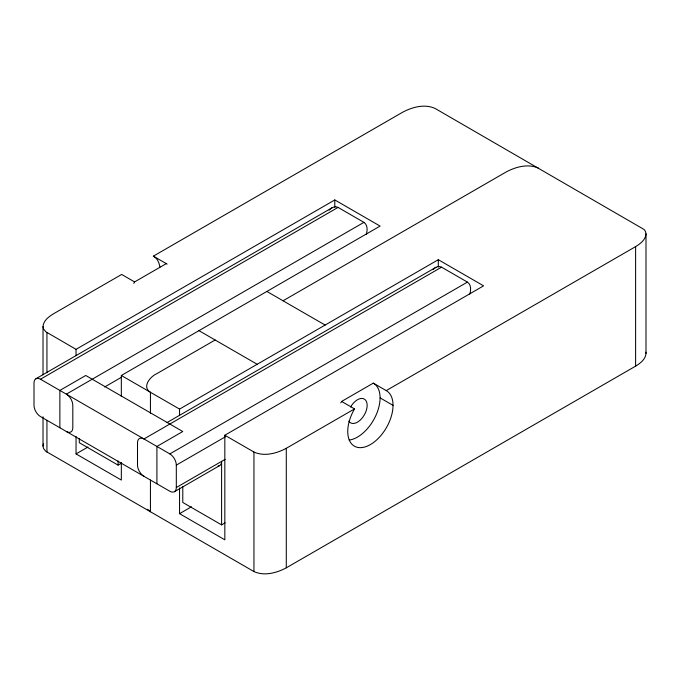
<?xml version="1.0" encoding="UTF-8"?>
<svg xmlns="http://www.w3.org/2000/svg" width="680" height="680" viewBox="0 0 680 680"><rect width="100%" height="100%" fill="white"/><g stroke="black" fill="none" stroke-linecap="round" stroke-linejoin="round"><path stroke-width="1.02" d="M159.902 267.214A32.02 18.488 -60 0 0 153.349 256.156L402.73 112.174C412.361 107.049 424.685 103.674 435.072 108.443L644.113 229.5L645.481 231.489L646 233.869L646 353.387C645.652 359.32 640.279 363.307 635.613 366.146L286.288 567.825C276.666 572.951 264.333 576.325 253.946 571.557L45.858 451.333L43.537 448.511L43.018 446.131L43.018 416.78M43.018 374.841L43.018 326.613C43.367 320.679 48.739 316.693 53.405 313.854L121.66 274.448L134.597 281.92L166.285 263.627A32.02 18.488 -60 0 1 167.11 264.129M43.018 446.131L43.477 443.479M646 233.869C645.652 239.802 640.279 243.788 635.613 246.627L386.231 390.609L373.295 383.137L341.606 401.438A32.02 18.488 -60 0 0 340.774 402.9M366.299 234.234C367.565 230.341 367.752 224.876 363.919 222.351L338.045 207.408C334.917 205.666 331.228 207.748 329.146 210.188M469.769 294.108C471.07 290.19 471.291 284.665 467.423 282.106L441.55 267.172C438.549 265.481 434.979 267.368 432.897 269.662M43.018 326.613L43.537 328.993L45.858 331.815L76.049 349.333L334.806 199.945L380.086 226.083L121.329 375.479L121.329 396.525M35.895 378.76L332.409 207.587M225.131 459.348L176.316 487.526A9.146 5.279 60 0 1 169.847 491.258L40.468 416.559A9.146 5.279 60 0 1 34 405.356L34 382.95A9.146 5.279 60 0 1 40.468 379.219L338.045 207.408M363.919 222.351L66.343 394.153A9.146 5.279 60 0 1 72.811 405.356L72.811 427.771A9.146 5.279 60 0 1 66.343 431.502M104.703 386.945L121.099 377.476M215.135 340L156.91 373.609C150.322 376.388 141.55 387.013 150.441 392.284L150.441 413.44M283.058 300.781L506.235 171.929C515.865 166.804 528.19 163.429 538.577 168.198M76.049 436.398L76.049 453.917L87.975 447.023M121.329 375.479L179.554 409.096L438.311 259.7L483.59 285.846L224.833 435.234L224.833 539.818L179.554 513.672L179.554 487.909M166.948 422.611L435.914 267.342M441.55 267.172L143.973 438.974A9.146 5.279 60 0 0 137.505 442.706L137.505 465.12A9.146 5.279 60 0 0 143.973 476.323M79.279 438.473L79.279 442.706L118.099 465.12L121.626 463.08M40.468 379.219L169.847 453.909L467.423 282.106M176.316 487.526L176.316 465.12L225.522 436.713M174.42 491.716L219.708 465.57M224.833 435.234L253.946 452.047C264.333 456.807 276.666 453.433 286.288 448.307L354.543 408.901L341.606 401.438M179.554 513.672L191.48 506.787M182.784 486.591L182.784 502.469L221.603 524.875L225.131 522.835M266.883 291.448L325.108 325.057M153.349 256.156L166.285 263.627M380.086 397.885L393.031 405.356M198.959 330.659L257.176 364.276M76.049 453.917L121.329 480.054L121.329 462.544M147.628 509.312L150.441 511.802L150.441 480.071M645.856 352.155L646 353.387M635.613 246.627L635.613 366.146M438.311 259.7L438.311 267.061M334.806 199.945L334.806 207.306M286.288 448.307L286.288 567.825M253.946 452.047L253.946 571.557M221.603 524.875L221.603 461.38A9.146 5.279 60 0 1 218.101 465.995M179.554 409.096L179.554 415.403M156.91 483.794L156.91 446.445L182.784 431.502L85.748 375.479L59.874 390.422L59.874 427.771M118.099 460.887L118.099 465.12M76.049 349.333L76.049 355.649M46.937 332.528L46.937 372.725M46.937 420.317L46.937 452.047M386.231 390.609A32.02 18.488 -60 0 1 386.452 427.584A32.02 18.488 -60 0 1 354.322 446.131A32.02 18.488 -60 0 1 354.543 408.901M373.295 383.137A32.02 18.488 -60 0 1 376.44 414.239A32.02 18.488 -60 0 1 349.112 440.079M350.591 406.997A13.719 7.922 -60 0 1 364.981 399.543A13.719 7.922 -60 0 1 362.763 417.265A13.719 7.922 -60 0 1 348.832 421.082M133.773 283.381A32.02 18.488 -60 0 1 134.597 281.92M169.847 453.909A9.146 5.279 60 0 1 176.316 465.12"/></g></svg>
